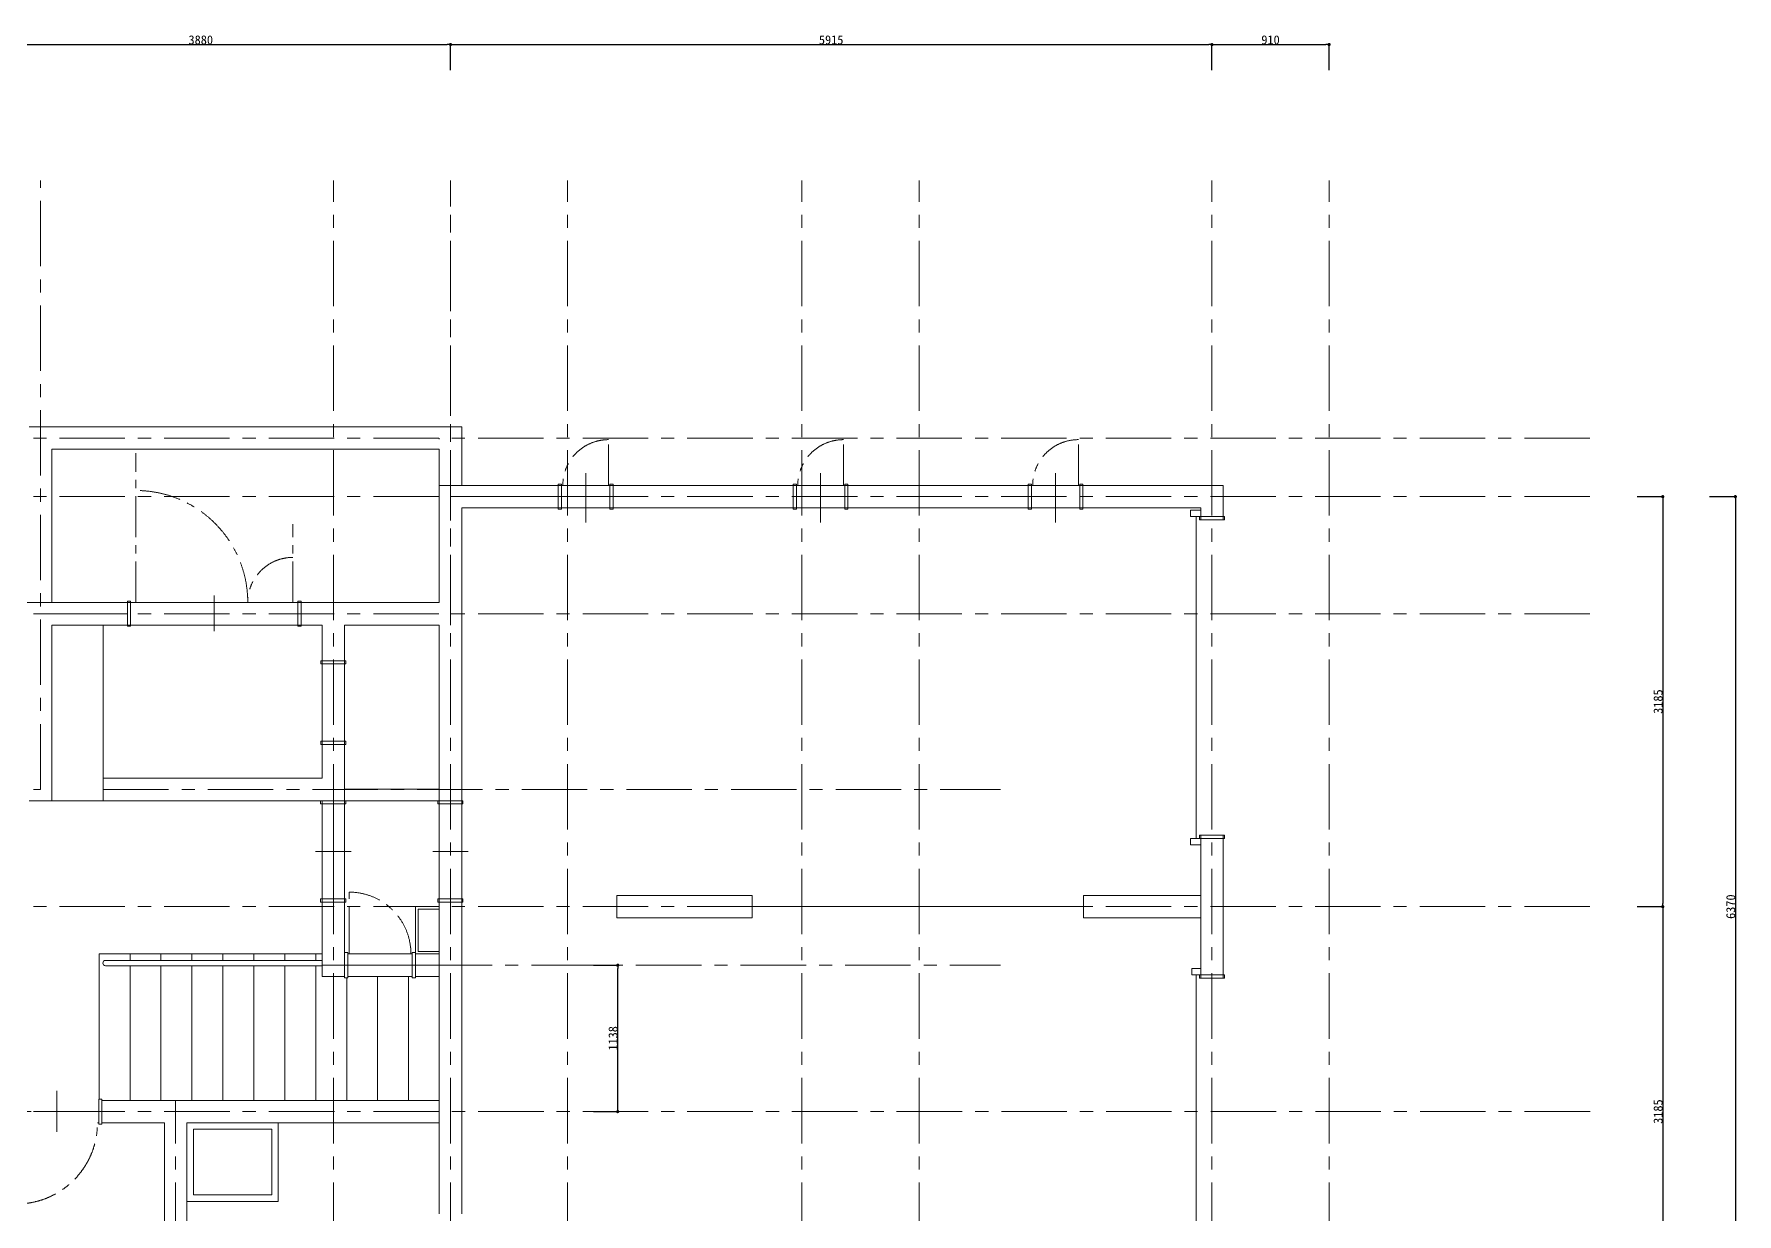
# Model space of a CAD drawing. Header units: millimetres. Extents: x -63086 to 144078, y -129912 to 13382.
# Drawn here: x 20694 to 33922, y 4087 to 13253 of the extents above; entities that cross this region are included whole.
import ezdxf

# ---------------------------------------------------------------- set-up
doc = ezdxf.new("R2010")
doc.units = ezdxf.units.MM
doc.linetypes.add('CENTERX2', pattern=[101.6, 63.5, -12.7, 12.7, -12.7])
doc.layers.get('0').update_dxf_attribs({"lineweight": 0})
for name, color, linetype, lineweight in [('001壁芯', 7, 'CENTERX2', 0), ('002寸法', 7, 'Continuous', 0), ('003壁', 7, 'Continuous', 9), ('004建具', 7, 'Continuous', 9), ('093手すり', 7, 'Continuous', 5), ('098階段', 7, 'Continuous', 9), ('099洗濯パン', 7, 'Continuous', 9)]:
    doc.layers.add(name, color=color, linetype=linetype, lineweight=lineweight)
doc.styles.get("Standard").update_dxf_attribs({"font": 'MS Mincho.ttf'})
doc.dimstyles.new('寸法', dxfattribs={"dimtxt": 70, "dimasz": 25, "dimexe": 1.5, "dimexo": 200, "dimtad": 1, "dimdec": 0, "dimtxsty": 'Standard', "dimblk": 'DOT', "dimcen": 2.5, "dimadec": 0, "dimazin": 0, "dimtfac": 1, "dimtdec": 0, "dimtmove": 0, "dimatfit": 3, "dimfxl": 200, "dimfxlon": 1, "dimarcsym": 0})

# ---------------------------------------------------------------- blocks, each defined once
blk = doc.blocks.new('_Dot')
at = {"color": 0, "linetype": 'ByBlock', "lineweight": -2}
blk.add_line((-0.5, 0), (-1, 0), dxfattribs=at)
at = {"color": 0, "linetype": 'ByBlock', "const_width": 0.5}
blk.add_lwpolyline([(-0.25, 0, 1), (0.25, 0, 1)], format="xyb", close=True, dxfattribs=at)
blk = doc.blocks.new('*D11')
at = {"layer": '002寸法', "color": 0, "lineweight": -2, "transparency": 16777216}
for p, q in [((20049, 12971), (20049, 13173)), ((20074, 13171), (23904, 13171)), ((23929, 12971), (23929, 13173))]:
    blk.add_line(p, q, dxfattribs=at)
at = {"layer": 'Defpoints', "color": 0, "transparency": 16777216}
for p in [(23929, 13171), (20049, 12115), (23929, 12115)]:
    blk.add_point(p, dxfattribs=at)
at = {"layer": '002寸法', "color": 0, "lineweight": -2, "transparency": 16777216, "xscale": 25, "yscale": 25, "zscale": 25, "rotation": 180}
blk.add_blockref('_Dot', (20049, 13171), dxfattribs=at)
at = {"layer": '002寸法', "color": 0, "lineweight": -2, "transparency": 16777216, "xscale": 25, "yscale": 25, "zscale": 25}
blk.add_blockref('_Dot', (23929, 13171), dxfattribs=at)
at = {"layer": '002寸法', "color": 0, "transparency": 16777216, "insert": (21989, 13207), "char_height": 70, "attachment_point": 5}
blk.add_mtext('3880', dxfattribs=at)
blk = doc.blocks.new('*D12')
at = {"layer": '002寸法', "color": 0, "lineweight": -2, "transparency": 16777216}
for p, q in [((23929, 12971), (23929, 13173)), ((23954, 13171), (29819, 13171)), ((29844, 12971), (29844, 13173))]:
    blk.add_line(p, q, dxfattribs=at)
at = {"layer": 'Defpoints', "color": 0, "transparency": 16777216}
for p in [(29844, 13171), (23929, 12115), (29844, 12115)]:
    blk.add_point(p, dxfattribs=at)
at = {"layer": '002寸法', "color": 0, "lineweight": -2, "transparency": 16777216, "xscale": 25, "yscale": 25, "zscale": 25, "rotation": 180}
blk.add_blockref('_Dot', (23929, 13171), dxfattribs=at)
at = {"layer": '002寸法', "color": 0, "lineweight": -2, "transparency": 16777216, "xscale": 25, "yscale": 25, "zscale": 25}
blk.add_blockref('_Dot', (29844, 13171), dxfattribs=at)
at = {"layer": '002寸法', "color": 0, "transparency": 16777216, "insert": (26886, 13207), "char_height": 70, "attachment_point": 5}
blk.add_mtext('5915', dxfattribs=at)
blk = doc.blocks.new('*D13')
at = {"layer": '002寸法', "color": 0, "lineweight": -2, "transparency": 16777216}
for p, q in [((29844, 12971), (29844, 13173)), ((29869, 13171), (30729, 13171)), ((30754, 12971), (30754, 13173))]:
    blk.add_line(p, q, dxfattribs=at)
at = {"layer": 'Defpoints', "color": 0, "transparency": 16777216}
for p in [(30754, 13171), (29844, 12115), (30754, 12115)]:
    blk.add_point(p, dxfattribs=at)
at = {"layer": '002寸法', "color": 0, "lineweight": -2, "transparency": 16777216, "xscale": 25, "yscale": 25, "zscale": 25, "rotation": 180}
blk.add_blockref('_Dot', (29844, 13171), dxfattribs=at)
at = {"layer": '002寸法', "color": 0, "lineweight": -2, "transparency": 16777216, "xscale": 25, "yscale": 25, "zscale": 25}
blk.add_blockref('_Dot', (30754, 13171), dxfattribs=at)
at = {"layer": '002寸法', "color": 0, "transparency": 16777216, "insert": (30299, 13207), "char_height": 70, "attachment_point": 5}
blk.add_mtext('910', dxfattribs=at)
blk = doc.blocks.new('*D27')
at = {"layer": '003壁', "color": 0, "lineweight": -2, "transparency": 16777216}
for p, q in [((25039, 6019), (25229, 6019)), ((25228, 4907), (25228, 5994)), ((25039, 4882), (25229, 4882))]:
    blk.add_line(p, q, dxfattribs=at)
at = {"layer": 'Defpoints', "color": 0, "transparency": 16777216}
for p in [(24839, 6019), (25228, 6019), (24839, 4882)]:
    blk.add_point(p, dxfattribs=at)
at = {"layer": '003壁', "color": 0, "lineweight": -2, "transparency": 16777216, "xscale": 25, "yscale": 25, "zscale": 25}
for p, rotation in [((25228, 6019), 90), ((25228, 4882), 270)]:
    blk.add_blockref('_Dot', p, dxfattribs=dict(at, rotation=rotation))
at = {"layer": '003壁', "color": 0, "transparency": 16777216, "insert": (25192, 5451), "char_height": 70, "attachment_point": 5, "rotation": 90}
blk.add_mtext('1138', dxfattribs=at)
blk = doc.blocks.new('*D28')
at = {"layer": '002寸法', "color": 0, "lineweight": -2, "transparency": 16777216}
for p, q in [((33146, 9659), (33348, 9659)), ((33346, 9634), (33346, 6499)), ((33146, 6474), (33348, 6474))]:
    blk.add_line(p, q, dxfattribs=at)
at = {"layer": 'Defpoints', "color": 0, "transparency": 16777216}
for p in [(32783, 9659), (32783, 6474), (33346, 6474)]:
    blk.add_point(p, dxfattribs=at)
at = {"layer": '002寸法', "color": 0, "lineweight": -2, "transparency": 16777216, "xscale": 25, "yscale": 25, "zscale": 25}
for p, rotation in [((33346, 9659), 90), ((33346, 6474), 270)]:
    blk.add_blockref('_Dot', p, dxfattribs=dict(at, rotation=rotation))
at = {"layer": '002寸法', "color": 0, "transparency": 16777216, "insert": (33310, 8067), "char_height": 70, "attachment_point": 5, "rotation": 90}
blk.add_mtext('3185', dxfattribs=at)
blk = doc.blocks.new('*D29')
at = {"layer": '002寸法', "color": 0, "lineweight": -2, "transparency": 16777216}
for p, q in [((33146, 6474), (33348, 6474)), ((33346, 6449), (33346, 3314)), ((33146, 3289), (33348, 3289))]:
    blk.add_line(p, q, dxfattribs=at)
at = {"layer": 'Defpoints', "color": 0, "transparency": 16777216}
for p in [(32783, 6474), (20831, 3289), (33346, 3289)]:
    blk.add_point(p, dxfattribs=at)
at = {"layer": '002寸法', "color": 0, "lineweight": -2, "transparency": 16777216, "xscale": 25, "yscale": 25, "zscale": 25}
for p, rotation in [((33346, 6474), 90), ((33346, 3289), 270)]:
    blk.add_blockref('_Dot', p, dxfattribs=dict(at, rotation=rotation))
at = {"layer": '002寸法', "color": 0, "transparency": 16777216, "insert": (33310, 4882), "char_height": 70, "attachment_point": 5, "rotation": 90}
blk.add_mtext('3185', dxfattribs=at)
blk = doc.blocks.new('*D30')
at = {"layer": '002寸法', "color": 0, "lineweight": -2, "transparency": 16777216}
for p, q in [((33710, 9659), (33911, 9659)), ((33910, 9634), (33910, 3314)), ((33710, 3289), (33911, 3289))]:
    blk.add_line(p, q, dxfattribs=at)
at = {"layer": 'Defpoints', "color": 0, "transparency": 16777216}
for p in [(32783, 9659), (32783, 3289), (33910, 3289)]:
    blk.add_point(p, dxfattribs=at)
at = {"layer": '002寸法', "color": 0, "lineweight": -2, "transparency": 16777216, "xscale": 25, "yscale": 25, "zscale": 25}
for p, rotation in [((33910, 9659), 90), ((33910, 3289), 270)]:
    blk.add_blockref('_Dot', p, dxfattribs=dict(at, rotation=rotation))
at = {"layer": '002寸法', "color": 0, "transparency": 16777216, "insert": (33874, 6474), "char_height": 70, "attachment_point": 5, "rotation": 90}
blk.add_mtext('6370', dxfattribs=at)

msp = doc.modelspace()

# ---------------------------------------------------------------- linework, layer by layer
at = {"layer": '001壁芯', "ltscale": 8}
for p, q in [((20743.9634, 7384.4193), (20743.9634, 12115.3398)), ((23018.9634, -4305.5057), (23018.9634, 12115.3398)), ((23928.9634, -4305.5057), (23928.9634, 12115.3398)), ((23928.9634, 8661.9193), (23928.9634, 12115.3398)), ((24838.9634, -4305.5057), (24838.9634, 12115.3398)), ((24838.9634, -4305.5057), (24838.9634, 12115.3398)), ((26658.9634, -4305.5057), (26658.9634, 12115.3398)), ((26658.9634, -4305.5057), (26658.9634, 12115.3398)), ((27568.9634, -4305.5057), (27568.9634, 12115.3398)), ((27568.9634, -4305.5057), (27568.9634, 12115.3398)), ((29843.9634, -4305.5057), (29843.9634, 12115.3398)), ((30753.9634, -4305.5057), (30753.9634, 12115.3398)), ((30753.9634, -4305.5057), (30753.9634, 12115.3398)), ((30753.9634, -4305.5057), (30753.9634, 12115.3398)), ((15202.0396, 10114.4193), (32782.7251, 10114.4193)), ((15202.0396, 9659.4193), (28202.0396, 9659.4193)), ((15202.0396, 9659.4193), (32782.7251, 9659.4193)), ((15202.0396, 8749.4193), (28202.0396, 8749.4193)), ((15202.0396, 8749.4193), (32782.7251, 8749.4193)), ((15202.0396, 7384.4193), (20743.9634, 7384.4193)), ((21231.4634, 7384.4193), (28202.0396, 7384.4193)), ((15202.0396, 6474.4193), (32782.7251, 6474.4193)), ((22931.4634, 6019.4193), (28202.0396, 6019.4193)), ((21793.9634, -4305.5057), (21793.9634, 4969.4193)), ((15202.0396, 4881.9193), (28202.0396, 4881.9193)), ((19961.4634, 4881.9193), (21198.9634, 4881.9193)), ((21706.4634, 4881.9193), (32782.7251, 4881.9193))]:
    msp.add_line(p, q, dxfattribs=at)
at = {"layer": '003壁', "ltscale": 10}
for p, q in [((24016.4634, 10201.9193), (20656.4634, 10201.9193)), ((24016.4634, 9776.4606), (24016.4634, 10201.9193)), ((23841.4634, 10114.4193), (23841.4634, 10106.9193)), ((23841.4634, 10026.9193), (20831.4634, 10026.9193)), ((20831.4634, 8836.9193), (20831.4634, 10026.9193)), ((23841.4634, 9746.9193), (23841.4634, 10026.9193))]:
    msp.add_line(p, q, dxfattribs=at)
at = {"layer": '003壁'}
for p, q in [((24016.4634, 9746.9193), (24016.4634, 9806.0018)), ((23841.4634, 8836.9193), (23841.4634, 9746.9193)), ((23841.4634, 9746.9193), (29931.4634, 9746.9193)), ((29843.9634, 9659.4193), (29931.4634, 9659.4193)), ((29931.4634, 9746.9193), (29931.4634, 9479.4193)), ((24016.4634, 8661.9193), (24016.4634, 9571.9193)), ((24016.4634, 9571.9193), (29756.4634, 9571.9193)), ((29756.4634, 9571.9193), (29756.4634, 9479.4193)), ((17016.4634, 8836.9193), (23841.4634, 8836.9193)), ((23928.9634, 8749.4193), (24016.4634, 8749.4193)), ((20831.4634, 7296.9193), (20831.4634, 8661.9193)), ((20831.4634, 8661.9193), (22931.4634, 8661.9193)), ((22931.4634, 7471.9193), (22931.4634, 8661.9193)), ((23106.4634, 6106.9193), (23106.4634, 8661.9193)), ((23106.4634, 8661.9193), (23841.4634, 8661.9193)), ((23841.4634, 4086.9193), (23841.4634, 8661.9193)), ((24016.4634, 4086.9193), (24016.4634, 8661.9193)), ((21231.4634, 7471.9193), (22931.4634, 7471.9193)), ((20656.4634, 7296.9193), (23841.4634, 7296.9193)), ((22931.4634, 5931.9193), (22931.4634, 7296.9193)), ((23106.4634, 7386.9193), (23841.4634, 7386.9193)), ((23106.4634, 7384.4193), (23106.4634, 7296.9193)), ((29756.4634, 7029.4193), (29756.4634, 5919.4193)), ((29931.4634, 7029.4193), (29931.4634, 5919.4193)), ((23131.4634, 6106.9193), (23631.4634, 6106.9193)), ((23656.4634, 6106.9193), (23841.4634, 6106.9193)), ((23018.9634, 6019.4193), (22931.4634, 6019.4193)), ((23928.9634, 6019.4193), (23018.9634, 6019.4193)), ((22931.4634, 5931.9193), (23106.4634, 5931.9193)), ((23106.4634, 5931.9193), (22977.202, 5931.9193)), ((23131.4634, 5931.9193), (23631.4634, 5931.9193)), ((23656.4634, 5931.9193), (23832.7134, 5931.9193)), ((23823.9634, 5931.9193), (23841.4634, 5931.9193)), ((23841.4634, 4969.4193), (21706.4634, 4969.4193)), ((21196.4634, 4794.4193), (21186.4634, 4794.4193)), ((21706.4634, 4794.4193), (21221.4634, 4794.4193)), ((21706.4634, 3376.9193), (21706.4634, 4794.4193)), ((23841.4634, 4794.4193), (21881.4634, 4794.4193)), ((21881.4634, 3376.9193), (21881.4634, 4794.4193)), ((21881.4634, 4794.4193), (21881.4634, 4184.4193))]:
    msp.add_line(p, q, dxfattribs=at)
at = {"layer": '004建具', "linetype": 'CENTERX2', "ltscale": 5}
for p, q in [((25156.4634, 9746.9193), (25156.4634, 10101.9193)), ((26981.4634, 9746.9193), (26981.4634, 10101.9193)), ((28806.4634, 9746.9193), (28806.4634, 10101.9193)), ((21483.9634, 8836.9193), (21483.9634, 9998.1183)), ((21483.9634, 8836.9193), (21483.9634, 9998.1183)), ((24791.4634, 9756.9193), (24766.4634, 9756.9193)), ((24766.4634, 9756.9193), (24766.4634, 9746.9193)), ((24766.4634, 9746.9193), (24766.4634, 9571.9193)), ((24791.4634, 9746.9193), (24791.4634, 9756.9193)), ((24791.4634, 9561.9193), (24791.4634, 9746.9193)), ((25166.4634, 9746.9193), (25166.4634, 9756.9193)), ((25166.4634, 9756.9193), (25191.4634, 9756.9193)), ((25166.4634, 9561.9193), (25166.4634, 9746.9193)), ((25191.4634, 9756.9193), (25191.4634, 9746.9193)), ((25191.4634, 9746.9193), (25191.4634, 9571.9193)), ((26616.4634, 9756.9193), (26591.4634, 9756.9193)), ((26591.4634, 9756.9193), (26591.4634, 9746.9193)), ((26591.4634, 9746.9193), (26591.4634, 9571.9193)), ((26616.4634, 9746.9193), (26616.4634, 9756.9193)), ((26616.4634, 9561.9193), (26616.4634, 9746.9193)), ((26991.4634, 9746.9193), (26991.4634, 9756.9193)), ((26991.4634, 9756.9193), (27016.4634, 9756.9193)), ((26991.4634, 9561.9193), (26991.4634, 9746.9193)), ((27016.4634, 9756.9193), (27016.4634, 9746.9193)), ((27016.4634, 9746.9193), (27016.4634, 9571.9193)), ((28441.4634, 9756.9193), (28416.4634, 9756.9193)), ((28416.4634, 9756.9193), (28416.4634, 9746.9193)), ((28416.4634, 9746.9193), (28416.4634, 9571.9193)), ((28441.4634, 9746.9193), (28441.4634, 9756.9193)), ((28441.4634, 9561.9193), (28441.4634, 9746.9193)), ((28816.4634, 9746.9193), (28816.4634, 9756.9193)), ((28816.4634, 9756.9193), (28841.4634, 9756.9193)), ((28816.4634, 9561.9193), (28816.4634, 9746.9193)), ((28841.4634, 9756.9193), (28841.4634, 9746.9193)), ((28841.4634, 9746.9193), (28841.4634, 9571.9193)), ((24766.4634, 9571.9193), (24766.4634, 9561.9193)), ((24766.4634, 9561.9193), (24791.4634, 9561.9193)), ((25191.4634, 9561.9193), (25166.4634, 9561.9193)), ((25191.4634, 9571.9193), (25191.4634, 9561.9193)), ((26591.4634, 9571.9193), (26591.4634, 9561.9193)), ((26591.4634, 9561.9193), (26616.4634, 9561.9193)), ((27016.4634, 9561.9193), (26991.4634, 9561.9193)), ((27016.4634, 9571.9193), (27016.4634, 9561.9193)), ((28416.4634, 9571.9193), (28416.4634, 9561.9193)), ((28416.4634, 9561.9193), (28441.4634, 9561.9193)), ((28841.4634, 9561.9193), (28816.4634, 9561.9193)), ((28841.4634, 9571.9193), (28841.4634, 9561.9193)), ((22703.9634, 8836.9193), (22703.9634, 9444.8025)), ((29746.4634, 9504.4193), (29746.4634, 9479.4193)), ((29941.4634, 9504.4193), (29756.4634, 9504.4193)), ((29931.4634, 9479.4193), (29941.4634, 9479.4193)), ((29941.4634, 9479.4193), (29941.4634, 9504.4193)), ((22921.4634, 8384.4193), (22921.4634, 8359.4193)), ((22921.4634, 8359.4193), (22931.4634, 8359.4193)), ((23116.4634, 8384.4193), (22931.4634, 8384.4193)), ((22931.4634, 8359.4193), (23106.4634, 8359.4193)), ((23106.4634, 8359.4193), (23116.4634, 8359.4193)), ((23116.4634, 8359.4193), (23116.4634, 8384.4193)), ((22921.4634, 7759.4193), (22921.4634, 7734.4193)), ((22921.4634, 7734.4193), (22931.4634, 7734.4193)), ((23116.4634, 7759.4193), (22931.4634, 7759.4193)), ((22931.4634, 7734.4193), (23106.4634, 7734.4193)), ((23106.4634, 7734.4193), (23116.4634, 7734.4193)), ((23116.4634, 7734.4193), (23116.4634, 7759.4193)), ((22930.1412, 7296.9193), (22920.1412, 7296.9193)), ((22920.1412, 7296.9193), (22920.1412, 7271.9193)), ((23115.1412, 7296.9193), (22930.1412, 7296.9193)), ((23115.1412, 7271.9193), (23115.1412, 7296.9193)), ((23840.1412, 7296.9193), (23830.1412, 7296.9193)), ((23830.1412, 7296.9193), (23830.1412, 7271.9193)), ((24025.1412, 7296.9193), (23840.1412, 7296.9193)), ((24025.1412, 7271.9193), (24025.1412, 7296.9193)), ((22920.1412, 7271.9193), (22930.1412, 7271.9193)), ((22930.1412, 7271.9193), (23105.1412, 7271.9193)), ((23105.1412, 7271.9193), (23115.1412, 7271.9193)), ((23830.1412, 7271.9193), (23840.1412, 7271.9193)), ((23840.1412, 7271.9193), (24015.1412, 7271.9193)), ((24015.1412, 7271.9193), (24025.1412, 7271.9193)), ((29746.4634, 7029.4193), (29746.4634, 7004.4193)), ((29941.4634, 7029.4193), (29756.4634, 7029.4193)), ((29941.4634, 7004.4193), (29941.4634, 7029.4193)), ((29746.4634, 7004.4193), (29756.4634, 7004.4193)), ((29931.4634, 7004.4193), (29941.4634, 7004.4193)), ((22930.1412, 6534.4193), (22920.1412, 6534.4193)), ((22920.1412, 6534.4193), (22920.1412, 6509.4193)), ((22920.1412, 6509.4193), (22930.1412, 6509.4193)), ((23115.1412, 6534.4193), (22930.1412, 6534.4193)), ((22930.1412, 6509.4193), (23105.1412, 6509.4193)), ((23105.1412, 6509.4193), (23115.1412, 6509.4193)), ((23115.1412, 6509.4193), (23115.1412, 6534.4193)), ((23141.4634, 6154.7705), (23141.4634, 6586.9193)), ((23840.1412, 6534.4193), (23830.1412, 6534.4193)), ((23830.1412, 6534.4193), (23830.1412, 6509.4193)), ((23830.1412, 6509.4193), (23840.1412, 6509.4193)), ((24025.1412, 6534.4193), (23840.1412, 6534.4193)), ((23840.1412, 6509.4193), (24015.1412, 6509.4193)), ((24015.1412, 6509.4193), (24025.1412, 6509.4193)), ((24025.1412, 6509.4193), (24025.1412, 6534.4193)), ((23131.4634, 6116.9193), (23106.4634, 6116.9193)), ((23106.4634, 6116.9193), (23106.4634, 6106.9193)), ((23106.4634, 6106.9193), (23106.4634, 5931.9193)), ((23131.4634, 6106.9193), (23131.4634, 6116.9193)), ((23131.4634, 5921.9193), (23131.4634, 6106.9193)), ((23656.4634, 6116.9193), (23631.4634, 6116.9193)), ((23631.4634, 6116.9193), (23631.4634, 6106.9193)), ((23631.4634, 6106.9193), (23631.4634, 5931.9193)), ((23656.4634, 6106.9193), (23656.4634, 6116.9193)), ((23656.4634, 5921.9193), (23656.4634, 6106.9193)), ((23106.4634, 5931.9193), (23106.4634, 5921.9193)), ((23106.4634, 5921.9193), (23131.4634, 5921.9193)), ((23631.4634, 5931.9193), (23631.4634, 5921.9193)), ((23631.4634, 5921.9193), (23656.4634, 5921.9193)), ((29746.4634, 5944.4193), (29746.4634, 5919.4193)), ((29941.4634, 5944.4193), (29756.4634, 5944.4193)), ((29931.4634, 5919.4193), (29941.4634, 5919.4193)), ((29941.4634, 5919.4193), (29941.4634, 5944.4193)), ((20871.4634, 4724.7769), (20871.4634, 5054.1722)), ((21221.4634, 4979.4193), (21196.4634, 4979.4193)), ((21196.4634, 4979.4193), (21196.4634, 4794.4193)), ((21221.4634, 4969.4193), (21221.4634, 4979.4193)), ((21221.4634, 4794.4193), (21221.4634, 4969.4193)), ((21196.4634, 4794.4193), (21196.4634, 4784.4193)), ((21196.4634, 4784.4193), (21221.4634, 4784.4193)), ((21221.4634, 4784.4193), (21221.4634, 4794.4193))]:
    msp.add_line(p, q, dxfattribs=at)
at = {"layer": '004建具', "ltscale": 10}
for p, q in [((24978.9634, 9458.8842), (24978.9634, 9842.1017)), ((26803.9634, 9458.8842), (26803.9634, 9842.1017)), ((28628.9634, 9458.8842), (28628.9634, 9842.1017)), ((23928.9634, 9659.4193), (24978.9634, 9659.4193)), ((24791.4634, 9756.9193), (24766.4634, 9756.9193)), ((24766.4634, 9756.9193), (24766.4634, 9561.9193)), ((24791.4634, 9561.9193), (24791.4634, 9756.9193)), ((24791.4634, 9746.9193), (24801.4634, 9746.9193)), ((24801.4634, 9746.9193), (24801.4634, 9760.2671)), ((24978.9634, 9659.4193), (24978.9634, 9458.8842)), ((25166.4634, 9561.9193), (25166.4634, 9756.9193)), ((25166.4634, 9756.9193), (25191.4634, 9756.9193)), ((25191.4634, 9756.9193), (25191.4634, 9561.9193)), ((26616.4634, 9756.9193), (26591.4634, 9756.9193)), ((26591.4634, 9756.9193), (26591.4634, 9561.9193)), ((26616.4634, 9561.9193), (26616.4634, 9756.9193)), ((26991.4634, 9561.9193), (26991.4634, 9756.9193)), ((26991.4634, 9756.9193), (27016.4634, 9756.9193)), ((27016.4634, 9756.9193), (27016.4634, 9561.9193)), ((28441.4634, 9756.9193), (28416.4634, 9756.9193)), ((28416.4634, 9756.9193), (28416.4634, 9561.9193)), ((28441.4634, 9561.9193), (28441.4634, 9756.9193)), ((28816.4634, 9561.9193), (28816.4634, 9756.9193)), ((28816.4634, 9756.9193), (28841.4634, 9756.9193)), ((28841.4634, 9756.9193), (28841.4634, 9561.9193)), ((24766.4634, 9561.9193), (24791.4634, 9561.9193)), ((25191.4634, 9561.9193), (25166.4634, 9561.9193)), ((26591.4634, 9561.9193), (26616.4634, 9561.9193)), ((27016.4634, 9561.9193), (26991.4634, 9561.9193)), ((28416.4634, 9561.9193), (28441.4634, 9561.9193)), ((28841.4634, 9561.9193), (28816.4634, 9561.9193)), ((29676.4634, 9504.4193), (29676.4634, 9554.4193)), ((29676.4634, 9554.4193), (29756.4634, 9554.4193)), ((29746.4634, 9504.4193), (29676.4634, 9504.4193)), ((29721.4634, 9504.4193), (29721.4634, 7004.4193)), ((29941.4634, 9504.4193), (29746.4634, 9504.4193)), ((29746.4634, 9504.4193), (29746.4634, 9479.4193)), ((29746.4634, 9479.4193), (29941.4634, 9479.4193)), ((29941.4634, 9479.4193), (29941.4634, 9504.4193)), ((20743.9634, 8749.4193), (21418.9634, 8749.4193)), ((21418.9634, 8749.4193), (21418.9634, 8699.7079)), ((23116.4634, 8384.4193), (22921.4634, 8384.4193)), ((22921.4634, 8384.4193), (22921.4634, 8359.4193)), ((22921.4634, 8359.4193), (23116.4634, 8359.4193)), ((23116.4634, 8359.4193), (23116.4634, 8384.4193)), ((23116.4634, 7759.4193), (22921.4634, 7759.4193)), ((22921.4634, 7759.4193), (22921.4634, 7734.4193)), ((22921.4634, 7734.4193), (23116.4634, 7734.4193)), ((23116.4634, 7734.4193), (23116.4634, 7759.4193)), ((23018.9634, 7271.9193), (23018.9634, 6534.4193)), ((29941.4634, 7029.4193), (29746.4634, 7029.4193)), ((29746.4634, 7029.4193), (29746.4634, 7004.4193)), ((29941.4634, 7004.4193), (29941.4634, 7029.4193)), ((22931.4634, 6903.1693), (22881.4634, 6903.1693)), ((23018.9634, 6903.1693), (22931.4634, 6903.1693)), ((23018.9634, 6903.1693), (23106.4634, 6903.1693)), ((23106.4634, 6903.1693), (23156.4634, 6903.1693)), ((23841.4634, 6903.1693), (23791.4634, 6903.1693)), ((23928.9634, 6903.1693), (23841.4634, 6903.1693)), ((23928.9634, 6903.1693), (24016.4634, 6903.1693)), ((24016.4634, 6903.1693), (24066.4634, 6903.1693)), ((29676.4634, 6954.4193), (29676.4634, 7004.4193)), ((29676.4634, 7004.4193), (29746.4634, 7004.4193)), ((29746.4634, 6954.4193), (29676.4634, 6954.4193)), ((29746.4634, 7004.4193), (29941.4634, 7004.4193)), ((29746.4634, 6954.4193), (29756.4634, 6954.4193)), ((29756.4634, 6474.4193), (29756.4634, 6929.4193)), ((23656.4634, 6106.9193), (23656.4634, 6474.4193)), ((23656.4634, 6474.4193), (23841.4634, 6474.4193)), ((23676.4634, 6454.4193), (23841.4634, 6454.4193)), ((23676.4634, 6126.9193), (23676.4634, 6454.4193)), ((29756.4634, 6474.4193), (29756.4634, 6019.4193)), ((23131.4634, 6116.9193), (23106.4634, 6116.9193)), ((23106.4634, 6116.9193), (23106.4634, 5921.9193)), ((23131.4634, 5921.9193), (23131.4634, 6116.9193)), ((23131.4634, 6106.9193), (23141.4634, 6106.9193)), ((23131.4634, 6106.9193), (23141.4634, 6106.9193)), ((23141.4634, 6106.9193), (23141.4634, 6154.7705)), ((23141.4634, 6106.9193), (23171.1651, 6106.9193)), ((23621.4634, 6106.9193), (23621.4634, 6154.7705)), ((23656.4634, 6116.9193), (23631.4634, 6116.9193)), ((23631.4634, 6116.9193), (23631.4634, 5921.9193)), ((23656.4634, 5921.9193), (23656.4634, 6116.9193)), ((23676.4634, 6126.9193), (23841.4634, 6126.9193)), ((29686.4634, 5944.4193), (29686.4634, 5994.4193)), ((29686.4634, 5994.4193), (29756.4634, 5994.4193)), ((23106.4634, 5921.9193), (23131.4634, 5921.9193)), ((23631.4634, 5921.9193), (23656.4634, 5921.9193)), ((29756.4634, 5944.4193), (29686.4634, 5944.4193)), ((29721.4634, 5944.4193), (29721.4634, 3444.4193)), ((29941.4634, 5944.4193), (29746.4634, 5944.4193)), ((29746.4634, 5944.4193), (29746.4634, 5919.4193)), ((29746.4634, 5919.4193), (29941.4634, 5919.4193)), ((29941.4634, 5919.4193), (29941.4634, 5944.4193))]:
    msp.add_line(p, q, dxfattribs=at)
at = {"layer": '004建具'}
for p, q in [((22093.9634, 8612.865), (22093.9634, 8890.3732)), ((21443.9634, 8846.9193), (21418.9634, 8846.9193)), ((21418.9634, 8846.9193), (21418.9634, 8836.9193)), ((21418.9634, 8661.9193), (21418.9634, 8836.9193)), ((21443.9634, 8836.9193), (21443.9634, 8846.9193)), ((21443.9634, 8661.9193), (21443.9634, 8836.9193)), ((22093.9634, 8749.4193), (22093.9634, 8612.865)), ((22768.9634, 8846.9193), (22743.9634, 8846.9193)), ((22743.9634, 8846.9193), (22743.9634, 8836.9193)), ((22743.9634, 8661.9193), (22743.9634, 8836.9193)), ((22768.9634, 8836.9193), (22768.9634, 8846.9193)), ((22768.9634, 8661.9193), (22768.9634, 8836.9193)), ((21418.9634, 8661.9193), (21418.9634, 8651.9193)), ((21418.9634, 8651.9193), (21443.9634, 8651.9193)), ((21443.9634, 8651.9193), (21443.9634, 8661.9193)), ((22743.9634, 8661.9193), (22743.9634, 8651.9193)), ((22743.9634, 8651.9193), (22768.9634, 8651.9193)), ((22768.9634, 8651.9193), (22768.9634, 8661.9193))]:
    msp.add_line(p, q, dxfattribs=at)
at = {"layer": '004建具', "linetype": 'CENTERX2', "ltscale": 5}
for centre, radius, start, end in [((25156.4634, 9746.9193), 355, 90, 180), ((26981.4634, 9746.9193), 355, 90, 180), ((28806.4634, 9746.9193), 355, 90, 180), ((21483.9634, 8836.9193), 870, 0, 90), ((22703.9634, 8836.9193), 350, 90, 180), ((23141.4634, 6106.9193), 480, 0, 90), ((20556.4634, 4794.4193), 630, 270, 0)]:
    msp.add_arc(centre, radius, start, end, dxfattribs=at)
at = {"layer": '093手すり', "ltscale": 10}
for p, q in [((21198.9634, 6106.9193), (21198.9634, 6056.9193)), ((21248.9634, 6056.9193), (22931.4634, 6056.9193)), ((21248.9634, 6014.9193), (22931.4634, 6014.9193))]:
    msp.add_line(p, q, dxfattribs=at)
msp.add_arc((21248.9634, 6035.9193), 21, 90, 270, dxfattribs=at)
at = {"layer": '098階段'}
for p, q in [((21231.4634, 7296.9193), (21231.4634, 8661.9193)), ((26271.4634, 6561.9193), (25221.4634, 6561.9193)), ((25221.4634, 6561.9193), (25221.4634, 6386.9193)), ((26271.4634, 6386.9193), (26271.4634, 6561.9193)), ((29756.4634, 6561.9193), (28846.4634, 6561.9193)), ((28846.4634, 6561.9193), (28846.4634, 6474.4193)), ((29756.4634, 6474.4193), (29756.4634, 6561.9193)), ((25221.4634, 6386.9193), (26271.4634, 6386.9193)), ((28846.4634, 6474.4193), (26271.4634, 6474.4193)), ((28846.4634, 6474.4193), (28846.4634, 6386.9193)), ((28846.4634, 6386.9193), (29756.4634, 6386.9193)), ((22931.4634, 6106.9193), (21198.9634, 6106.9193)), ((21198.9634, 6106.9193), (21198.9634, 4979.4193)), ((21221.4634, 4969.4193), (21706.4634, 4969.4193))]:
    msp.add_line(p, q, dxfattribs=at)
at = {"layer": '098階段', "ltscale": 10}
for p, q in [((21198.9634, 6106.9193), (21419.3734, 6106.9193)), ((21198.9634, 6106.9193), (21439.4134, 6106.9193)), ((21439.4134, 6106.9193), (21439.4134, 6056.9193)), ((21679.8634, 6106.9193), (21679.8634, 6056.9193)), ((21920.3134, 6106.9193), (21920.3134, 6056.9193)), ((22160.7634, 6106.9193), (22160.7634, 6056.9193)), ((22401.2134, 6106.9193), (22401.2134, 6056.9193)), ((22641.6634, 6106.9193), (22641.6634, 6056.9193)), ((22882.1134, 6106.9193), (22882.1134, 6056.9193)), ((21439.4134, 6014.9193), (21439.4134, 4969.4193)), ((21679.8634, 6014.9193), (21679.8634, 4969.4193)), ((21920.3134, 6014.9193), (21920.3134, 4969.4193)), ((22160.7634, 6014.9193), (22160.7634, 4969.4193)), ((22401.2134, 6014.9193), (22401.2134, 4969.4193)), ((22641.6634, 6014.9193), (22641.6634, 4969.4193)), ((22882.1134, 6014.9193), (22882.1134, 4969.4193)), ((23122.5634, 5921.9193), (23122.5634, 4969.4193)), ((23363.0134, 5931.9193), (23363.0134, 4969.4193)), ((23603.4634, 5931.9193), (23603.4634, 4969.4193))]:
    msp.add_line(p, q, dxfattribs=at)
at = {"layer": '099洗濯パン'}
for p, q in [((22591.4634, 4184.4193), (22591.4634, 4794.4193)), ((22541.4634, 4744.4193), (21931.4634, 4744.4193)), ((21931.4634, 4744.4193), (21931.4634, 4234.4193)), ((22541.4634, 4234.4193), (22541.4634, 4744.4193)), ((21931.4634, 4234.4193), (22541.4634, 4234.4193)), ((21881.4634, 4184.4193), (22591.4634, 4184.4193))]:
    msp.add_line(p, q, dxfattribs=at)

# ---------------------------------------------------------------- dimensions: what is measured, and where the dimension line sits
at = {"layer": '002寸法'}
for base, p1, p2, picture, middle in [((23928.9634, 13171.0958), (20048.9634, 12115.3398), (23928.9634, 12115.3398), '*D11', (21988.9634, 13206.7208)), ((29843.9634, 13171.0958), (23928.9634, 12115.3398), (29843.9634, 12115.3398), '*D12', (26886.4634, 13206.7208)), ((30753.9634, 13171.0958), (29843.9634, 12115.3398), (30753.9634, 12115.3398), '*D13', (30298.9634, 13206.7208))]:
    dim = msp.add_linear_dim(base=base, p1=p1, p2=p2, dimstyle='寸法', override={"dimtmove": 1}, dxfattribs=at)
    dim.commit()
    dim.dimension.update_dxf_attribs({"geometry": picture, "text_midpoint": middle})
for base, p1, p2, picture, middle in [((33346.0421, 6474.4193), (32782.7251, 9659.4193), (32782.7251, 6474.4193), '*D28', (33310.4171, 8066.9193)), ((33909.5911, 3289.4193), (32782.7251, 9659.4193), (32782.7251, 3289.4193), '*D30', (33873.9661, 6474.4193)), ((33346.0421, 3289.4193), (32782.7251, 6474.4193), (20831.4634, 3289.4193), '*D29', (33310.4171, 4881.9193))]:
    dim = msp.add_linear_dim(base=base, p1=p1, p2=p2, angle=90, dimstyle='寸法', override={"dimtmove": 1}, dxfattribs=at)
    dim.commit()
    dim.dimension.update_dxf_attribs({"geometry": picture, "text_midpoint": middle})
at = {"layer": '003壁'}
dim = msp.add_linear_dim(base=(25227.7253353898, 6019.4192573752), p1=(24838.963417435, 4881.9192573752), p2=(24838.963417435, 6019.4192573752), angle=90, dimstyle='寸法', dxfattribs=at)
dim.commit()
dim.dimension.update_dxf_attribs({"geometry": '*D27', "text_midpoint": (25192.1003353898, 5450.6692573752)})

doc.saveas('drawing.dxf')
